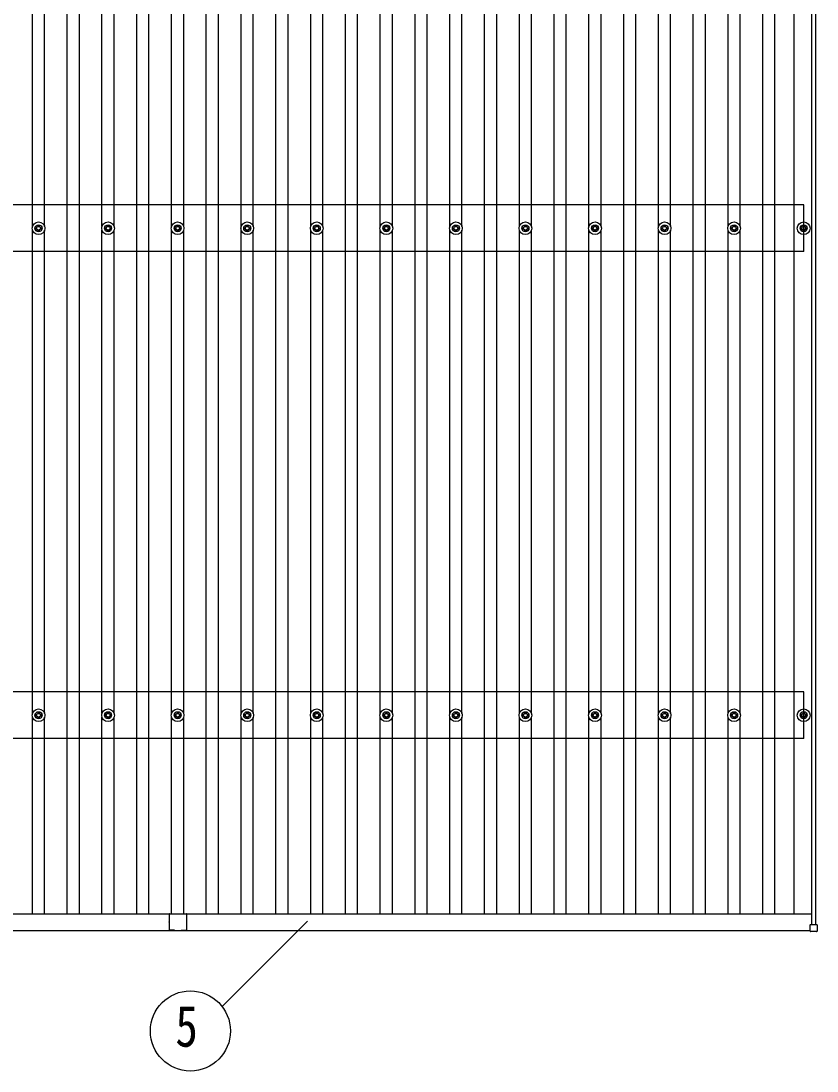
# Model space of a CAD drawing. Units: millimetres, scale not verified. Extents: x -18922 to 18922, y -13365 to 13365.
# Drawn here: x -10851 to -8563, y 4519 to 7538 of the extents above; entities that cross this region are included whole.
import ezdxf
from ezdxf.enums import TextEntityAlignment as Align

# ---------------------------------------------------------------- set-up
doc = ezdxf.new("R2010")
doc.units = ezdxf.units.MM
doc.header["$LTSCALE"] = 50
for name, color, linetype in [('0-5_YKK_13', 4, 'Continuous'), ('0-6_YKK_A1', 4, 'Continuous'), ('0-7_YKK_D', 6, 'Continuous')]:
    doc.layers.add(name, color=color, linetype=linetype)
doc.styles.add('ＭＳ ゴシック', font='')
doc.styles.get('ＭＳ ゴシック').set_extended_font_data('MS Gothic')

msp = doc.modelspace()

# ---------------------------------------------------------------- linework, layer by layer
at = {"layer": '0-5_YKK_13'}
for p, q in [((-10810.91, 6944.07), (-10806.49, 6944.07)), ((-10802.66, 6952.32), (-10802.66, 6947.9)), ((-10799.16, 6952.32), (-10799.16, 6947.9)), ((-10795.33, 6944.07), (-10790.91, 6944.07)), ((-10610.91, 6944.07), (-10606.49, 6944.07)), ((-10602.66, 6952.32), (-10602.66, 6947.9)), ((-10599.16, 6952.32), (-10599.16, 6947.9)), ((-10595.33, 6944.07), (-10590.91, 6944.07)), ((-10410.91, 6944.07), (-10406.49, 6944.07)), ((-10402.66, 6952.32), (-10402.66, 6947.9)), ((-10399.16, 6952.32), (-10399.16, 6947.9)), ((-10395.33, 6944.07), (-10390.91, 6944.07)), ((-10210.91, 6944.07), (-10206.49, 6944.07)), ((-10202.66, 6952.32), (-10202.66, 6947.9)), ((-10199.16, 6952.32), (-10199.16, 6947.9)), ((-10195.33, 6944.07), (-10190.91, 6944.07)), ((-10010.91, 6944.07), (-10006.49, 6944.07)), ((-10002.66, 6952.32), (-10002.66, 6947.9)), ((-9999.16, 6952.32), (-9999.16, 6947.9)), ((-9995.33, 6944.07), (-9990.91, 6944.07)), ((-9810.91, 6944.07), (-9806.49, 6944.07)), ((-9802.66, 6952.32), (-9802.66, 6947.9)), ((-9799.16, 6952.32), (-9799.16, 6947.9)), ((-9795.33, 6944.07), (-9790.91, 6944.07)), ((-9610.91, 6944.07), (-9606.49, 6944.07)), ((-9602.66, 6952.32), (-9602.66, 6947.9)), ((-9599.16, 6952.32), (-9599.16, 6947.9)), ((-9595.33, 6944.07), (-9590.91, 6944.07)), ((-9410.91, 6944.07), (-9406.49, 6944.07)), ((-9402.66, 6952.32), (-9402.66, 6947.9)), ((-9399.16, 6952.32), (-9399.16, 6947.9)), ((-9395.33, 6944.07), (-9390.91, 6944.07)), ((-9210.91, 6944.07), (-9206.49, 6944.07)), ((-9202.66, 6952.32), (-9202.66, 6947.9)), ((-9199.16, 6952.32), (-9199.16, 6947.9)), ((-9195.33, 6944.07), (-9190.91, 6944.07)), ((-9010.91, 6944.07), (-9006.49, 6944.07)), ((-9002.66, 6952.32), (-9002.66, 6947.9)), ((-8999.16, 6952.32), (-8999.16, 6947.9)), ((-8995.33, 6944.07), (-8990.91, 6944.07)), ((-8810.91, 6944.07), (-8806.49, 6944.07)), ((-8802.66, 6952.32), (-8802.66, 6947.9)), ((-8799.16, 6952.32), (-8799.16, 6947.9)), ((-8795.33, 6944.07), (-8790.91, 6944.07)), ((-8610.91, 6944.06), (-8606.49, 6944.06)), ((-8602.66, 6952.31), (-8602.66, 6947.89)), ((-8599.16, 6952.31), (-8599.16, 6947.89)), ((-8595.33, 6944.06), (-8590.91, 6944.06)), ((-10810.91, 6940.57), (-10806.49, 6940.57)), ((-10802.66, 6936.74), (-10802.66, 6932.32)), ((-10799.16, 6936.74), (-10799.16, 6932.32)), ((-10795.33, 6940.57), (-10790.91, 6940.57)), ((-10610.91, 6940.57), (-10606.49, 6940.57)), ((-10602.66, 6936.74), (-10602.66, 6932.32)), ((-10599.16, 6936.74), (-10599.16, 6932.32)), ((-10595.33, 6940.57), (-10590.91, 6940.57)), ((-10410.91, 6940.57), (-10406.49, 6940.57)), ((-10402.66, 6936.74), (-10402.66, 6932.32)), ((-10399.16, 6936.74), (-10399.16, 6932.32)), ((-10395.33, 6940.57), (-10390.91, 6940.57)), ((-10210.91, 6940.57), (-10206.49, 6940.57)), ((-10202.66, 6936.74), (-10202.66, 6932.32)), ((-10199.16, 6936.74), (-10199.16, 6932.32)), ((-10195.33, 6940.57), (-10190.91, 6940.57)), ((-10010.91, 6940.57), (-10006.49, 6940.57)), ((-10002.66, 6936.74), (-10002.66, 6932.32)), ((-9999.16, 6936.74), (-9999.16, 6932.32)), ((-9995.33, 6940.57), (-9990.91, 6940.57)), ((-9810.91, 6940.57), (-9806.49, 6940.57)), ((-9802.66, 6936.74), (-9802.66, 6932.32)), ((-9799.16, 6936.74), (-9799.16, 6932.32)), ((-9795.33, 6940.57), (-9790.91, 6940.57)), ((-9610.91, 6940.57), (-9606.49, 6940.57)), ((-9602.66, 6936.74), (-9602.66, 6932.32)), ((-9599.16, 6936.74), (-9599.16, 6932.32)), ((-9595.33, 6940.57), (-9590.91, 6940.57)), ((-9410.91, 6940.57), (-9406.49, 6940.57)), ((-9402.66, 6936.74), (-9402.66, 6932.32)), ((-9399.16, 6936.74), (-9399.16, 6932.32)), ((-9395.33, 6940.57), (-9390.91, 6940.57)), ((-9210.91, 6940.57), (-9206.49, 6940.57)), ((-9202.66, 6936.74), (-9202.66, 6932.32)), ((-9199.16, 6936.74), (-9199.16, 6932.32)), ((-9195.33, 6940.57), (-9190.91, 6940.57)), ((-9010.91, 6940.57), (-9006.49, 6940.57)), ((-9002.66, 6936.74), (-9002.66, 6932.32)), ((-8999.16, 6936.74), (-8999.16, 6932.32)), ((-8995.33, 6940.57), (-8990.91, 6940.57)), ((-8810.91, 6940.57), (-8806.49, 6940.57)), ((-8802.66, 6936.74), (-8802.66, 6932.32)), ((-8799.16, 6936.74), (-8799.16, 6932.32)), ((-8795.33, 6940.57), (-8790.91, 6940.57)), ((-8610.91, 6940.56), (-8606.49, 6940.56)), ((-8602.66, 6936.73), (-8602.66, 6932.31)), ((-8599.16, 6936.73), (-8599.16, 6932.31)), ((-8595.33, 6940.56), (-8590.91, 6940.56)), ((-10810.91, 5544.07), (-10806.49, 5544.07)), ((-10810.91, 5540.57), (-10806.49, 5540.57)), ((-10802.66, 5552.32), (-10802.66, 5547.9)), ((-10802.66, 5536.74), (-10802.66, 5532.32)), ((-10799.16, 5552.32), (-10799.16, 5547.9)), ((-10799.16, 5536.74), (-10799.16, 5532.32)), ((-10795.33, 5544.07), (-10790.91, 5544.07)), ((-10795.33, 5540.57), (-10790.91, 5540.57)), ((-10610.91, 5544.07), (-10606.49, 5544.07)), ((-10610.91, 5540.57), (-10606.49, 5540.57)), ((-10602.66, 5552.32), (-10602.66, 5547.9)), ((-10602.66, 5536.74), (-10602.66, 5532.32)), ((-10599.16, 5552.32), (-10599.16, 5547.9)), ((-10599.16, 5536.74), (-10599.16, 5532.32)), ((-10595.33, 5544.07), (-10590.91, 5544.07)), ((-10595.33, 5540.57), (-10590.91, 5540.57)), ((-10410.91, 5544.07), (-10406.49, 5544.07)), ((-10410.91, 5540.57), (-10406.49, 5540.57)), ((-10402.66, 5552.32), (-10402.66, 5547.9)), ((-10402.66, 5536.74), (-10402.66, 5532.32)), ((-10399.16, 5552.32), (-10399.16, 5547.9)), ((-10399.16, 5536.74), (-10399.16, 5532.32)), ((-10395.33, 5544.07), (-10390.91, 5544.07)), ((-10395.33, 5540.57), (-10390.91, 5540.57)), ((-10210.91, 5544.07), (-10206.49, 5544.07)), ((-10210.91, 5540.57), (-10206.49, 5540.57)), ((-10202.66, 5552.32), (-10202.66, 5547.9)), ((-10202.66, 5536.74), (-10202.66, 5532.32)), ((-10199.16, 5552.32), (-10199.16, 5547.9)), ((-10199.16, 5536.74), (-10199.16, 5532.32)), ((-10195.33, 5544.07), (-10190.91, 5544.07)), ((-10195.33, 5540.57), (-10190.91, 5540.57)), ((-10010.91, 5544.07), (-10006.49, 5544.07)), ((-10010.91, 5540.57), (-10006.49, 5540.57)), ((-10002.66, 5552.32), (-10002.66, 5547.9)), ((-10002.66, 5536.74), (-10002.66, 5532.32)), ((-9999.16, 5552.32), (-9999.16, 5547.9)), ((-9999.16, 5536.74), (-9999.16, 5532.32)), ((-9995.33, 5544.07), (-9990.91, 5544.07)), ((-9995.33, 5540.57), (-9990.91, 5540.57)), ((-9810.91, 5544.07), (-9806.49, 5544.07)), ((-9810.91, 5540.57), (-9806.49, 5540.57)), ((-9802.66, 5552.32), (-9802.66, 5547.9)), ((-9802.66, 5536.74), (-9802.66, 5532.32)), ((-9799.16, 5552.32), (-9799.16, 5547.9)), ((-9799.16, 5536.74), (-9799.16, 5532.32)), ((-9795.33, 5544.07), (-9790.91, 5544.07)), ((-9795.33, 5540.57), (-9790.91, 5540.57)), ((-9610.91, 5544.07), (-9606.49, 5544.07)), ((-9610.91, 5540.57), (-9606.49, 5540.57)), ((-9602.66, 5552.32), (-9602.66, 5547.9)), ((-9602.66, 5536.74), (-9602.66, 5532.32)), ((-9599.16, 5552.32), (-9599.16, 5547.9)), ((-9599.16, 5536.74), (-9599.16, 5532.32)), ((-9595.33, 5544.07), (-9590.91, 5544.07)), ((-9595.33, 5540.57), (-9590.91, 5540.57)), ((-9410.91, 5544.07), (-9406.49, 5544.07)), ((-9410.91, 5540.57), (-9406.49, 5540.57)), ((-9402.66, 5552.32), (-9402.66, 5547.9)), ((-9402.66, 5536.74), (-9402.66, 5532.32)), ((-9399.16, 5552.32), (-9399.16, 5547.9)), ((-9399.16, 5536.74), (-9399.16, 5532.32)), ((-9395.33, 5544.07), (-9390.91, 5544.07)), ((-9395.33, 5540.57), (-9390.91, 5540.57)), ((-9210.91, 5544.07), (-9206.49, 5544.07)), ((-9210.91, 5540.57), (-9206.49, 5540.57)), ((-9202.66, 5552.32), (-9202.66, 5547.9)), ((-9202.66, 5536.74), (-9202.66, 5532.32)), ((-9199.16, 5552.32), (-9199.16, 5547.9)), ((-9199.16, 5536.74), (-9199.16, 5532.32)), ((-9195.33, 5544.07), (-9190.91, 5544.07)), ((-9195.33, 5540.57), (-9190.91, 5540.57)), ((-9010.91, 5544.07), (-9006.49, 5544.07)), ((-9010.91, 5540.57), (-9006.49, 5540.57)), ((-9002.66, 5552.32), (-9002.66, 5547.9)), ((-9002.66, 5536.74), (-9002.66, 5532.32)), ((-8999.16, 5552.32), (-8999.16, 5547.9)), ((-8999.16, 5536.74), (-8999.16, 5532.32)), ((-8995.33, 5544.07), (-8990.91, 5544.07)), ((-8995.33, 5540.57), (-8990.91, 5540.57)), ((-8810.91, 5544.07), (-8806.49, 5544.07)), ((-8810.91, 5540.57), (-8806.49, 5540.57)), ((-8802.66, 5552.32), (-8802.66, 5547.9)), ((-8802.66, 5536.74), (-8802.66, 5532.32)), ((-8799.16, 5552.32), (-8799.16, 5547.9)), ((-8799.16, 5536.74), (-8799.16, 5532.32)), ((-8795.33, 5544.07), (-8790.91, 5544.07)), ((-8795.33, 5540.57), (-8790.91, 5540.57)), ((-8610.91, 5544.07), (-8606.49, 5544.07)), ((-8610.91, 5540.57), (-8606.49, 5540.57)), ((-8602.66, 5552.32), (-8602.66, 5547.9)), ((-8602.66, 5536.74), (-8602.66, 5532.32)), ((-8599.16, 5552.32), (-8599.16, 5547.9)), ((-8599.16, 5536.74), (-8599.16, 5532.32)), ((-8595.33, 5544.07), (-8590.91, 5544.07)), ((-8595.33, 5540.57), (-8590.91, 5540.57)), ((-10425.41, 4970.72), (-10425.41, 4948.12)), ((-10424.41, 4971.72), (-10400.81, 4971.72)), ((-10400.01, 4971.72), (-10376.41, 4971.72)), ((-10375.41, 4970.72), (-10375.41, 4948.12)), ((-10425.41, 4947.32), (-10425.41, 4925.72)), ((-10410.41, 4924.72), (-10424.41, 4924.72)), ((-10410.41, 4924.72), (-10410.41, 4923.22)), ((-10410.41, 4923.22), (-10390.41, 4923.22)), ((-10390.41, 4924.72), (-10390.41, 4923.22)), ((-10390.41, 4924.72), (-10376.41, 4924.72)), ((-10375.41, 4947.32), (-10375.41, 4925.72)), ((-8582.61, 4921.42), (-8582.61, 4939.42)), ((-8581.61, 4940.42), (-8563.61, 4940.42)), ((-8562.61, 4939.42), (-8562.61, 4921.42)), ((-8563.61, 4920.42), (-8581.61, 4920.42))]:
    msp.add_line(p, q, dxfattribs=at)
for centre, radius in [((-10800.91, 6942.32), 18.25), ((-10800.91, 6942.32), 10.15), ((-10800.91, 6942.32), 5.85), ((-10800.91, 6942.32), 5.25), ((-10600.91, 6942.32), 18.25), ((-10600.91, 6942.32), 10.15), ((-10600.91, 6942.32), 5.85), ((-10600.91, 6942.32), 5.25), ((-10400.91, 6942.32), 18.25), ((-10400.91, 6942.32), 10.15), ((-10400.91, 6942.32), 5.85), ((-10400.91, 6942.32), 5.25), ((-10200.91, 6942.32), 18.25), ((-10200.91, 6942.32), 10.15), ((-10200.91, 6942.32), 5.85), ((-10200.91, 6942.32), 5.25), ((-10000.91, 6942.32), 18.25), ((-10000.91, 6942.32), 10.15), ((-10000.91, 6942.32), 5.85), ((-10000.91, 6942.32), 5.25), ((-9800.91, 6942.32), 18.25), ((-9800.91, 6942.32), 10.15), ((-9800.91, 6942.32), 5.85), ((-9800.91, 6942.32), 5.25), ((-9600.91, 6942.32), 18.25), ((-9600.91, 6942.32), 10.15), ((-9600.91, 6942.32), 5.85), ((-9600.91, 6942.32), 5.25), ((-9400.91, 6942.32), 18.25), ((-9400.91, 6942.32), 10.15), ((-9400.91, 6942.32), 5.85), ((-9400.91, 6942.32), 5.25), ((-9200.91, 6942.32), 18.25), ((-9200.91, 6942.32), 10.15), ((-9200.91, 6942.32), 5.85), ((-9200.91, 6942.32), 5.25), ((-9000.91, 6942.32), 18.25), ((-9000.91, 6942.32), 10.15), ((-9000.91, 6942.32), 5.85), ((-9000.91, 6942.32), 5.25), ((-8800.91, 6942.32), 18.25), ((-8800.91, 6942.32), 10.15), ((-8800.91, 6942.32), 5.85), ((-8800.91, 6942.32), 5.25), ((-8600.91, 6942.31), 18.25), ((-8600.91, 6942.31), 10.15), ((-8600.91, 6942.31), 5.85), ((-8600.91, 6942.31), 5.25), ((-10800.91, 5542.32), 18.25), ((-10600.91, 5542.32), 18.25), ((-10400.91, 5542.32), 18.25), ((-10200.91, 5542.32), 18.25), ((-10000.91, 5542.32), 18.25), ((-9800.91, 5542.32), 18.25), ((-9600.91, 5542.32), 18.25), ((-9400.91, 5542.32), 18.25), ((-9200.91, 5542.32), 18.25), ((-9000.91, 5542.32), 18.25), ((-8800.91, 5542.32), 18.25), ((-8600.91, 5542.32), 18.25), ((-10800.91, 5542.32), 10.15), ((-10800.91, 5542.32), 5.85), ((-10800.91, 5542.32), 5.25), ((-10600.91, 5542.32), 10.15), ((-10600.91, 5542.32), 5.85), ((-10600.91, 5542.32), 5.25), ((-10400.91, 5542.32), 10.15), ((-10400.91, 5542.32), 5.85), ((-10400.91, 5542.32), 5.25), ((-10200.91, 5542.32), 10.15), ((-10200.91, 5542.32), 5.85), ((-10200.91, 5542.32), 5.25), ((-10000.91, 5542.32), 10.15), ((-10000.91, 5542.32), 5.85), ((-10000.91, 5542.32), 5.25), ((-9800.91, 5542.32), 10.15), ((-9800.91, 5542.32), 5.85), ((-9800.91, 5542.32), 5.25), ((-9600.91, 5542.32), 10.15), ((-9600.91, 5542.32), 5.85), ((-9600.91, 5542.32), 5.25), ((-9400.91, 5542.32), 10.15), ((-9400.91, 5542.32), 5.85), ((-9400.91, 5542.32), 5.25), ((-9200.91, 5542.32), 10.15), ((-9200.91, 5542.32), 5.85), ((-9200.91, 5542.32), 5.25), ((-9000.91, 5542.32), 10.15), ((-9000.91, 5542.32), 5.85), ((-9000.91, 5542.32), 5.25), ((-8800.91, 5542.32), 10.15), ((-8800.91, 5542.32), 5.85), ((-8800.91, 5542.32), 5.25), ((-8600.91, 5542.32), 10.15), ((-8600.91, 5542.32), 5.85), ((-8600.91, 5542.32), 5.25)]:
    msp.add_circle(centre, radius, dxfattribs=at)
for centre, radius, start, end in [((-10424.41, 4970.72), 1, 90, 180.00001), ((-10400.41, 4972.02), 0.5, 216.8699, 323.1301), ((-10376.41, 4970.72), 1, 360, 90), ((-10425.71, 4947.72), 0.5, 306.8699, 53.1301), ((-10424.41, 4925.72), 1, 180.00001, 270), ((-10376.41, 4925.72), 1, 270, 360), ((-10375.11, 4947.72), 0.5, 126.8699, 233.1301), ((-8581.61, 4939.42), 1, 90, 180), ((-8581.61, 4921.42), 1, 180, 270), ((-8563.61, 4939.42), 1, 0, 90), ((-8563.61, 4921.42), 1, 270, 0)]:
    msp.add_arc(centre, radius, start, end, dxfattribs=at)
at = {"layer": '0-6_YKK_A1'}
for p, q in [((-8577.91, 4940.38), (-8577.91, 10338.8)), ((-8565.91, 4940.38), (-8565.91, 10338.8)), ((-10718.41, 4971.7), (-10718.41, 10312.71)), ((-10683.41, 4971.7), (-10683.41, 10312.71)), ((-10518.41, 4971.7), (-10518.41, 10312.71)), ((-10483.41, 4971.7), (-10483.41, 10312.71)), ((-10318.41, 4971.7), (-10318.41, 10312.71)), ((-10283.41, 4971.7), (-10283.41, 10312.71)), ((-10118.41, 4971.7), (-10118.41, 10312.71)), ((-10083.41, 4971.7), (-10083.41, 10312.71)), ((-9918.41, 4971.7), (-9918.41, 10312.71)), ((-9883.41, 4971.7), (-9883.41, 10312.71)), ((-9718.41, 4971.7), (-9718.41, 10312.71)), ((-9683.41, 4971.7), (-9683.41, 10312.71)), ((-9518.41, 4971.7), (-9518.41, 10312.71)), ((-9483.41, 4971.7), (-9483.41, 10312.71)), ((-9318.41, 4971.7), (-9318.41, 10312.71)), ((-9283.41, 4971.7), (-9283.41, 10312.71)), ((-9118.41, 4971.7), (-9118.41, 10312.71)), ((-9083.41, 4971.7), (-9083.41, 10312.71)), ((-8918.41, 4971.7), (-8918.41, 10312.71)), ((-8883.41, 4971.7), (-8883.41, 10312.71)), ((-8718.41, 4971.7), (-8718.41, 10312.71)), ((-8683.41, 4971.7), (-8683.41, 10312.71)), ((-8627.79, 4971.7), (-8627.79, 10312.71)), ((-10218.41, 5547.5), (-10218.41, 9737.14)), ((-10818.41, 6947.49), (-10818.41, 8337.15)), ((-10783.41, 6947.51), (-10783.41, 8337.13)), ((-10618.41, 6947.49), (-10618.41, 8337.15)), ((-10583.41, 6947.51), (-10583.41, 8337.13)), ((-10418.41, 6947.49), (-10418.41, 8337.15)), ((-10383.41, 6947.51), (-10383.41, 8337.13)), ((-10218.41, 6947.49), (-10218.41, 8337.15)), ((-10183.41, 6947.51), (-10183.41, 8337.13)), ((-10018.41, 6947.49), (-10018.41, 8337.15)), ((-9983.41, 6947.51), (-9983.41, 8337.13)), ((-9818.41, 6947.49), (-9818.41, 8337.15)), ((-9783.41, 6947.51), (-9783.41, 8337.13)), ((-9618.41, 6947.49), (-9618.41, 8337.15)), ((-9583.41, 6947.51), (-9583.41, 8337.13)), ((-9418.41, 6947.49), (-9418.41, 8337.15)), ((-9383.41, 6947.51), (-9383.41, 8337.13)), ((-9218.41, 6947.49), (-9218.41, 8337.15)), ((-9183.41, 6947.51), (-9183.41, 8337.13)), ((-9018.41, 6947.49), (-9018.41, 8337.15)), ((-8983.41, 6947.51), (-8983.41, 8337.13)), ((-8818.41, 6947.49), (-8818.41, 8337.15)), ((-8783.41, 6947.51), (-8783.41, 8337.13)), ((-8600.91, 7009.31), (-15803.66, 7009.31)), ((-8600.91, 6875.31), (-8600.91, 7009.31)), ((-10818.41, 5547.49), (-10818.41, 6937.15)), ((-10783.41, 5547.51), (-10783.41, 6937.13)), ((-10618.41, 5547.49), (-10618.41, 6937.15)), ((-10583.41, 5547.51), (-10583.41, 6937.13)), ((-10418.41, 5547.49), (-10418.41, 6937.15)), ((-10383.41, 5547.51), (-10383.41, 6937.13)), ((-10218.41, 5547.49), (-10218.41, 6937.15)), ((-10183.41, 5547.51), (-10183.41, 6937.13)), ((-10018.41, 5547.49), (-10018.41, 6937.15)), ((-9983.41, 5547.51), (-9983.41, 6937.13)), ((-9818.41, 5547.49), (-9818.41, 6937.15)), ((-9783.41, 5547.51), (-9783.41, 6937.13)), ((-9618.41, 5547.49), (-9618.41, 6937.15)), ((-9583.41, 5547.51), (-9583.41, 6937.13)), ((-9418.41, 5547.49), (-9418.41, 6937.15)), ((-9383.41, 5547.51), (-9383.41, 6937.13)), ((-9218.41, 5547.49), (-9218.41, 6937.15)), ((-9183.41, 5547.51), (-9183.41, 6937.13)), ((-9018.41, 5547.49), (-9018.41, 6937.15)), ((-8983.41, 5547.51), (-8983.41, 6937.13)), ((-8818.41, 5547.49), (-8818.41, 6937.15)), ((-8783.41, 5547.51), (-8783.41, 6937.13)), ((-8600.91, 6875.31), (-15803.66, 6875.31)), ((-8600.91, 5609.32), (-15803.66, 5609.32)), ((-8600.91, 5475.32), (-8600.91, 5609.32)), ((-10818.41, 4971.7), (-10818.41, 5537.14)), ((-10783.41, 4971.7), (-10783.41, 5537.14)), ((-10618.41, 4971.7), (-10618.41, 5537.14)), ((-10583.41, 4971.7), (-10583.41, 5537.14)), ((-10418.41, 4971.72), (-10418.41, 5537.14)), ((-10383.41, 4971.72), (-10383.41, 5537.14)), ((-10218.41, 4971.7), (-10218.41, 5537.14)), ((-10183.41, 4971.7), (-10183.41, 5537.14)), ((-10018.41, 4971.7), (-10018.41, 5537.14)), ((-9983.41, 4971.7), (-9983.41, 5537.14)), ((-9818.41, 4971.7), (-9818.41, 5537.14)), ((-9783.41, 4971.7), (-9783.41, 5537.14)), ((-9618.41, 4971.7), (-9618.41, 5537.14)), ((-9583.41, 4971.7), (-9583.41, 5537.14)), ((-9418.41, 4971.7), (-9418.41, 5537.14)), ((-9383.41, 4971.7), (-9383.41, 5537.14)), ((-9218.41, 4971.7), (-9218.41, 5537.14)), ((-9183.41, 4971.7), (-9183.41, 5537.14)), ((-9018.41, 4971.7), (-9018.41, 5537.14)), ((-8983.41, 4971.7), (-8983.41, 5537.14)), ((-8818.41, 4971.7), (-8818.41, 5537.14)), ((-8783.41, 4971.7), (-8783.41, 5537.14)), ((-8600.91, 5475.32), (-15803.66, 5475.32)), ((-15823.91, 4971.7), (-10424.59, 4971.7)), ((-10400.8, 4971.7), (-10400.02, 4971.7)), ((-10376.23, 4971.7), (-8577.91, 4971.7)), ((-15819.21, 4923.72), (-10410.41, 4923.72)), ((-10390.41, 4923.72), (-8582.61, 4923.72))]:
    msp.add_line(p, q, dxfattribs=at)
at = {"layer": '0-7_YKK_D'}
msp.add_line((-10272.91, 4704.95), (-10027.57, 4950.3), dxfattribs=at)
msp.add_circle((-10364.2, 4634.68), 115.2, dxfattribs=at)

# ---------------------------------------------------------------- texts
at = {"layer": '0-7_YKK_D', "style": 'ＭＳ ゴシック', "width": 0.8}
msp.add_text('5', height=118.8, dxfattribs=at).set_placement((-10407.4, 4553.68), align=Align.BOTTOM_LEFT)

doc.saveas('drawing.dxf')
